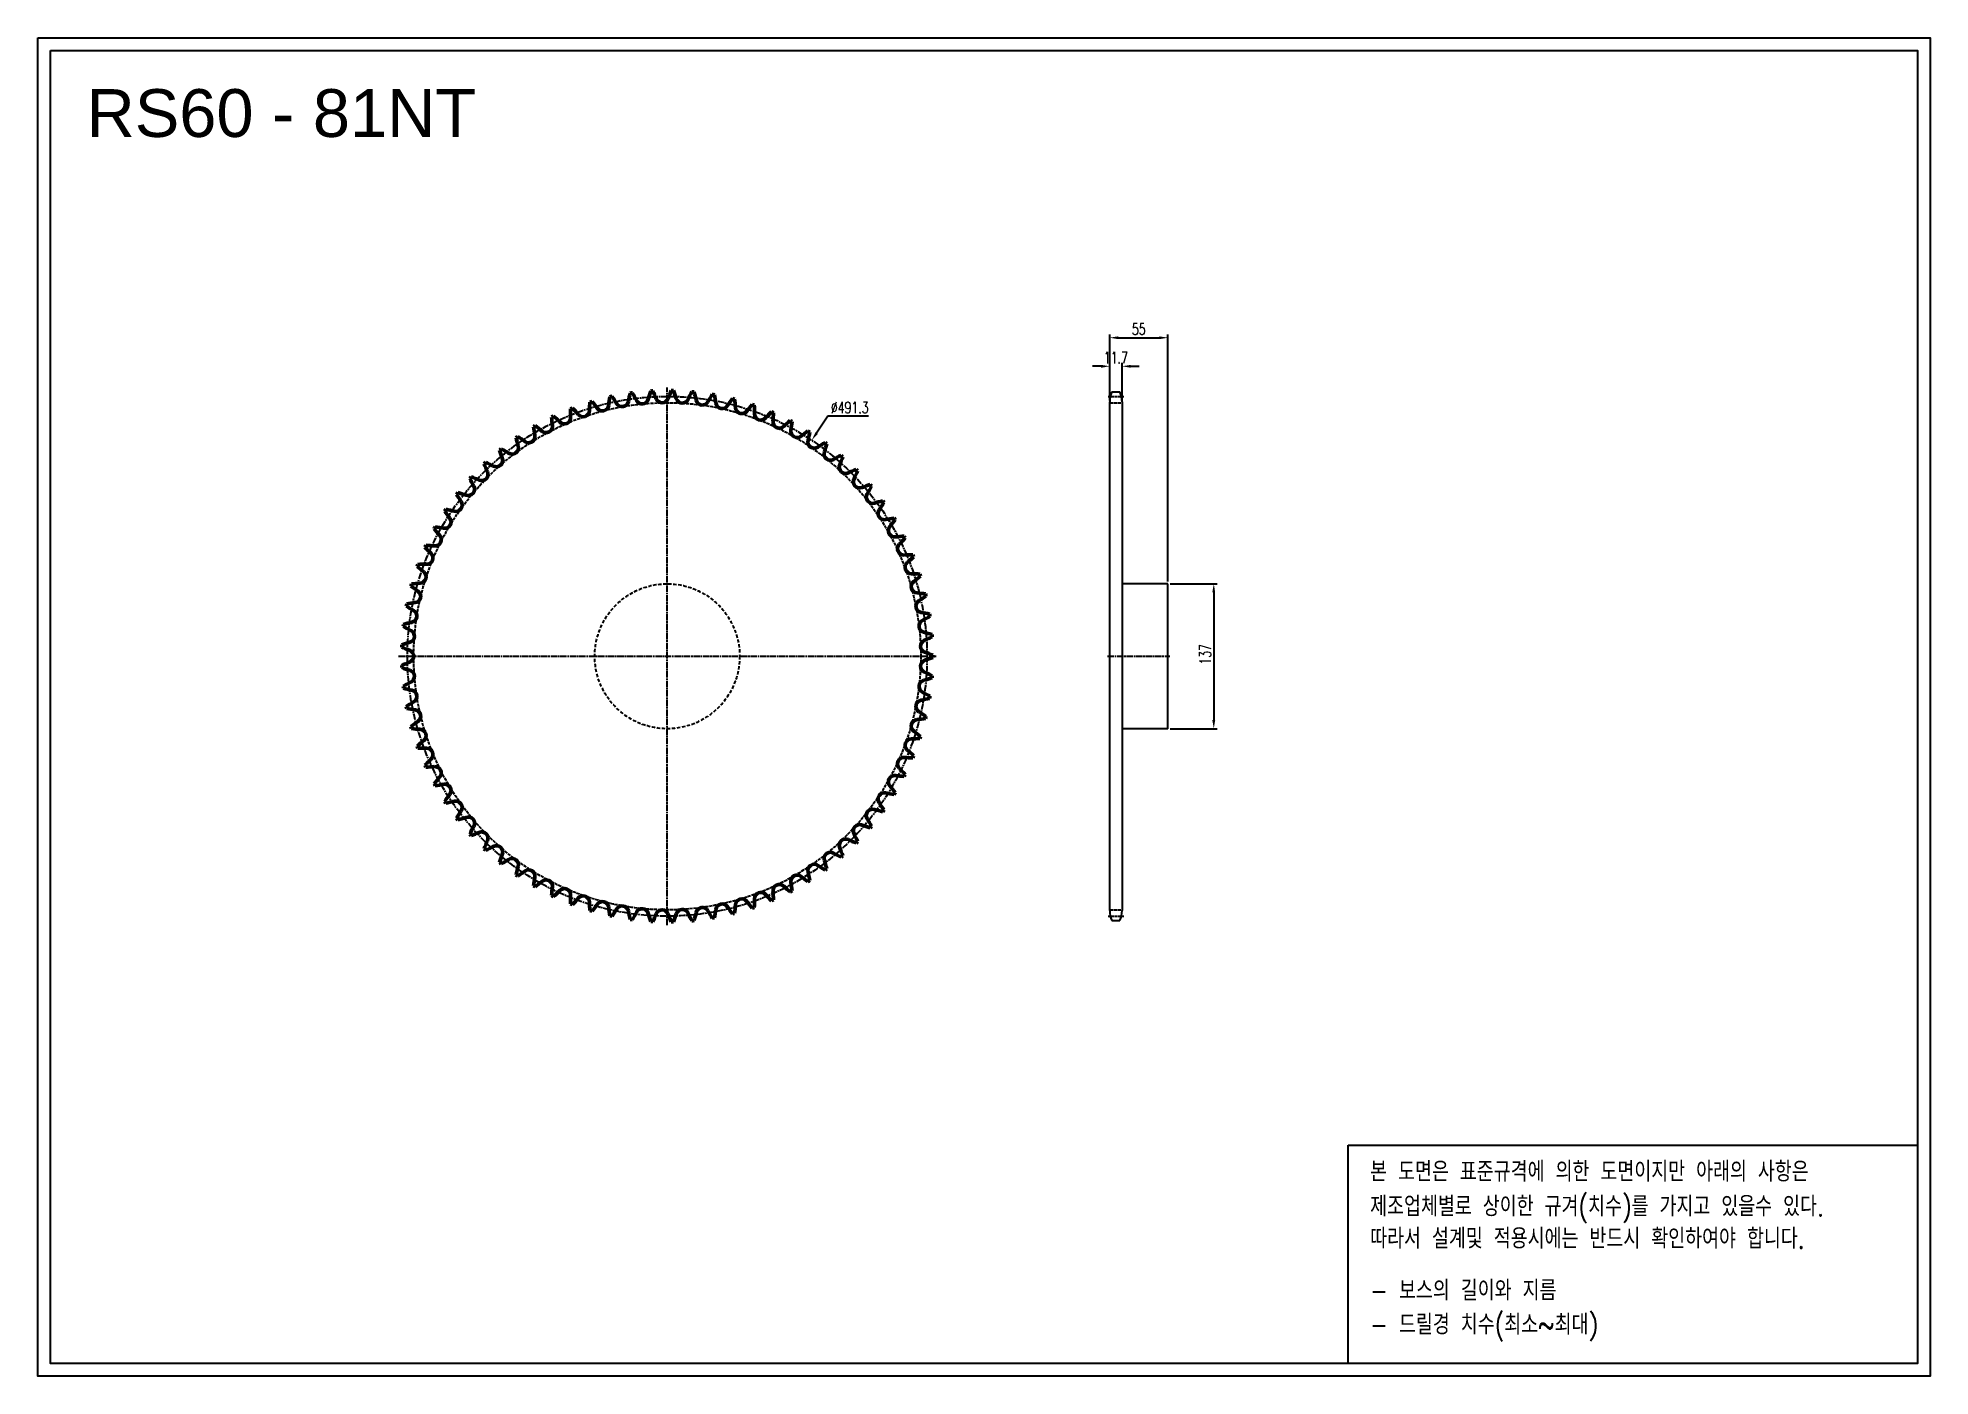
# Model space of a CAD drawing. Header units: millimetres. Extents: x 25748 to 27537, y 6760 to 8025.
import ezdxf

# ---------------------------------------------------------------- set-up
doc = ezdxf.new("R2010")
doc.units = ezdxf.units.MM
for name, pattern in [('AM_ISO02W050', [7.5, 6, -1.5]), ('AM_ISO02W050x2', [3.75, 3, -0.75]), ('AM_ISO08W050', [18, 12, -1.5, 3, -1.5]), ('AM_ISO08W050x2', [9, 6, -0.75, 1.5, -0.75]), ('HIDDEN', [9.525, 6.35, -3.175])]:
    doc.linetypes.add(name, pattern=pattern)
for name, color, linetype, lineweight in [('AM_0N', 7, 'Continuous', 50), ('AM_3N', 6, 'AM_ISO02W050', 25), ('AM_7', 4, 'AM_ISO08W050', 25), ('AM_7N', 4, 'AM_ISO08W050', 25)]:
    doc.layers.add(name, color=color, linetype=linetype, lineweight=lineweight)
doc.layers.add('HL', color=2, linetype='HIDDEN')
doc.layers.add('S-DIM', color=7, linetype='Continuous')
doc.styles.add('HAN', font='ROMANS.shx', dxfattribs={"width": 0.7, "bigfont": 'whgtxt.shx'})
doc.styles.add('HSG', font='SIMPLEX.shx', dxfattribs={"width": 0.7, "bigfont": 'HSG.shx'})
doc.styles.get("Standard").update_dxf_attribs({"font": 'arial.ttf'})
doc.dimstyles.new('APP23', dxfattribs={"dimscale": 4.5, "dimtxt": 2.4, "dimasz": 1.8, "dimexe": 0.7, "dimexo": 0.5, "dimgap": 0.6, "dimtad": 1, "dimtoh": 1, "dimdec": 1, "dimrnd": 0.01, "dimzin": 9, "dimdsep": 46, "dimtxsty": 'HSG', "dimcen": 0, "dimclrd": 1, "dimclre": 1, "dimclrt": 256, "dimazin": 2, "dimtp": 1, "dimtm": 1, "dimtfac": 0.5, "dimtdec": 1, "dimtix": 1, "dimtofl": 0, "dimtmove": 0, "dimatfit": 3, "dimfxl": 0, "dimtvp": 1, "dimtolj": 2, "dimlwd": -1, "dimlwe": -1, "dimarcsym": 0})

# ---------------------------------------------------------------- blocks, each defined once
blk = doc.blocks.new('*D1')
at = {"layer": 'Defpoints', "color": 0, "transparency": 16777216}
for p in [(26479.3, 7644.9), (26206, 7236.7)]:
    blk.add_point(p, dxfattribs=at)
at = {"layer": 'S-DIM', "color": 1, "transparency": 16777216}
for p, q in [((26494.6, 7667.8), (26483.8, 7651.6)), ((26533, 7667.8), (26494.6, 7667.8))]:
    blk.add_line(p, q, dxfattribs=at)
blk.add_solid([(26482.7, 7652.4), (26485, 7650.9), (26479.3, 7644.9)], dxfattribs=at)
at = {"layer": 'S-DIM', "transparency": 16777216, "insert": (26515.2, 7675.9), "char_height": 10.8, "attachment_point": 5, "style": 'HSG'}
blk.add_mtext('\\A2;∅491.3', dxfattribs=at)
blk = doc.blocks.new('*D2')
at = {"layer": 'Defpoints', "color": 0, "transparency": 16777216}
for p in [(26772.7, 7714.9), (26761, 7680.5), (26772.7, 7680.5)]:
    blk.add_point(p, dxfattribs=at)
at = {"layer": 'S-DIM', "color": 1, "transparency": 16777216}
for p, q in [((26752.9, 7714.9), (26744.8, 7714.9)), ((26761, 7682.7), (26761, 7718)), ((26772.7, 7682.7), (26772.7, 7718)), ((26780.8, 7714.9), (26788.9, 7714.9))]:
    blk.add_line(p, q, dxfattribs=at)
for points in [[(26752.9, 7716.2), (26752.9, 7713.5), (26761, 7714.9)], [(26780.8, 7716.2), (26780.8, 7713.5), (26772.7, 7714.9)]]:
    blk.add_solid(points, dxfattribs=at)
at = {"layer": 'S-DIM', "transparency": 16777216, "insert": (26766.8, 7723), "char_height": 10.8, "attachment_point": 5, "style": 'HSG'}
blk.add_mtext('\\A2;11.7', dxfattribs=at)
blk = doc.blocks.new('*D3')
at = {"layer": 'Defpoints', "color": 0, "transparency": 16777216}
for p in [(26816, 7741.9), (26761, 7680.5), (26816, 7509.3)]:
    blk.add_point(p, dxfattribs=at)
at = {"layer": 'S-DIM', "color": 1, "transparency": 16777216}
for p, q in [((26761, 7682.7), (26761, 7745)), ((26769.1, 7741.9), (26807.9, 7741.9)), ((26816, 7511.5), (26816, 7745))]:
    blk.add_line(p, q, dxfattribs=at)
for points in [[(26769.1, 7743.2), (26769.1, 7740.5), (26761, 7741.9)], [(26807.9, 7743.2), (26807.9, 7740.5), (26816, 7741.9)]]:
    blk.add_solid(points, dxfattribs=at)
at = {"layer": 'S-DIM', "transparency": 16777216, "insert": (26788.5, 7750), "char_height": 10.8, "attachment_point": 5, "style": 'HSG'}
blk.add_mtext('\\A2;55', dxfattribs=at)
blk = doc.blocks.new('*D4')
at = {"layer": 'Defpoints', "color": 0, "transparency": 16777216}
for p in [(26816, 7509.3), (26816, 7372.3), (26859.4, 7372.3)]:
    blk.add_point(p, dxfattribs=at)
at = {"layer": 'S-DIM', "color": 1, "transparency": 16777216}
for p, q in [((26818.2, 7509.3), (26862.5, 7509.3)), ((26859.4, 7501.2), (26859.4, 7380.4)), ((26818.2, 7372.3), (26862.5, 7372.3))]:
    blk.add_line(p, q, dxfattribs=at)
for points in [[(26858, 7501.2), (26860.7, 7501.2), (26859.4, 7509.3)], [(26858, 7380.4), (26860.7, 7380.4), (26859.4, 7372.3)]]:
    blk.add_solid(points, dxfattribs=at)
at = {"layer": 'S-DIM', "transparency": 16777216, "insert": (26851.3, 7442.6), "char_height": 10.8, "attachment_point": 5, "rotation": 90, "style": 'HSG'}
blk.add_mtext('\\A2;137', dxfattribs=at)

msp = doc.modelspace()

# ---------------------------------------------------------------- linework, layer by layer
for p, q in [((26760.98, 7200.44), (26760.98, 7681.14)), ((26763.06, 7690.64), (26770.6, 7690.64)), ((26772.68, 7681.14), (26772.68, 7200.44)), ((26815.98, 7509.29), (26772.68, 7509.29)), ((26815.98, 7372.29), (26815.98, 7509.29)), ((26815.98, 7372.29), (26772.68, 7372.29)), ((26763.06, 7190.94), (26770.6, 7190.94))]:
    msp.add_line(p, q)
for points in [[(25747.64, 8025.32), (27536.65, 8025.32), (27536.65, 6760.36), (25747.64, 6760.36)], [(25759.68, 8013.27), (27524.61, 8013.27), (27524.61, 6772.41), (25759.68, 6772.41)]]:
    msp.add_lwpolyline(points, close=True)
at = {"color": 6}
msp.add_lwpolyline([(26986.4, 6978.6), (27524.61, 6978.6), (27524.61, 6772.41), (26986.4, 6772.41)], close=True, dxfattribs=at)
for centre, start, end in [((26783.68, 7681.14), 155.25994, 180), ((26749.98, 7681.14), 0, 24.74006), ((26783.68, 7200.44), 180, 204.74006), ((26749.98, 7200.44), 335.25994, 0)]:
    msp.add_arc(centre, 22.7, start, end)
at = {"layer": 'AM_0N'}
for centre, radius, start, end in [((26342.66, 7440.79), 251.18, 110.87604, 111.34619), ((26166.87, 7594.08), 118.62, 39.44444, 43.33032), ((26387.71, 7669.64), 118.62, 174.44746, 178.33333), ((26342.66, 7440.79), 251.18, 106.43159, 106.90174), ((26179.28, 7607.24), 118.62, 35, 38.88588), ((26281.37, 7678.73), 6.01, 215, 353.88889), ((26405.3, 7665.46), 118.62, 170.00301, 173.88889), ((26342.66, 7440.79), 251.18, 101.98715, 102.4573), ((26192.67, 7619.4), 118.62, 30.55556, 34.44143), ((26300, 7682.76), 6.01, 210.55556, 349.44444), ((26422.53, 7659.93), 118.62, 165.55857, 169.44444), ((26342.66, 7440.79), 251.18, 97.5427, 98.01285), ((26206.96, 7630.49), 118.62, 26.11111, 29.99699), ((26318.88, 7685.34), 6.01, 206.11111, 345), ((26439.27, 7653.08), 118.62, 161.11412, 165), ((26342.66, 7440.79), 251.18, 93.09826, 93.56841), ((26222.07, 7640.43), 118.62, 21.66667, 25.55254), ((26337.9, 7686.45), 6.01, 201.66667, 340.55556), ((26455.43, 7644.96), 118.62, 156.66968, 160.55556), ((26342.66, 7440.79), 251.18, 88.65381, 89.12396), ((26237.9, 7649.18), 118.62, 17.22222, 21.1081), ((26356.95, 7686.08), 6.01, 197.22222, 336.11111), ((26470.91, 7635.61), 118.62, 152.22523, 156.11111), ((26342.66, 7440.79), 251.18, 84.20937, 84.67952), ((26254.36, 7656.67), 118.62, 12.77778, 16.66366), ((26375.91, 7684.24), 6.01, 192.77778, 331.66667), ((26485.62, 7625.08), 118.62, 147.78079, 151.66667), ((26342.66, 7440.79), 251.18, 79.76493, 80.23507), ((26271.36, 7662.86), 118.62, 8.33333, 12.21921), ((26394.68, 7680.93), 6.01, 188.33333, 327.22222), ((26499.47, 7613.45), 118.62, 143.33634, 147.22222), ((26342.66, 7440.79), 251.18, 75.32048, 75.79063), ((26288.78, 7667.72), 118.62, 3.88889, 7.77477), ((26413.13, 7676.17), 6.01, 183.88889, 322.77778), ((26512.38, 7600.78), 118.62, 138.8919, 142.77778), ((26342.66, 7440.79), 251.18, 70.87604, 71.34619), ((26306.53, 7671.21), 118.62, 359.44444, 3.33032), ((26342.66, 7440.79), 251.18, 119.76493, 120.23507), ((26333.72, 7673.86), 118.62, 187.78079, 191.66667), ((26145.29, 7565.07), 118.62, 48.33333, 52.21921), ((26228.15, 7658.18), 6.01, 228.33333, 7.22222), ((26342.66, 7440.79), 251.18, 115.32048, 115.79063), ((26351.8, 7673.85), 118.62, 183.33634, 187.22222), ((26155.52, 7579.99), 118.62, 43.88889, 47.77477), ((26245.34, 7666.4), 6.01, 223.88889, 2.77778), ((26369.84, 7672.44), 118.62, 178.8919, 182.77778), ((26263.12, 7673.26), 6.01, 219.44444, 358.33333), ((26431.16, 7670.01), 6.01, 179.44444, 318.33333), ((26524.27, 7587.15), 118.62, 134.44746, 138.33333), ((26342.66, 7440.79), 251.18, 66.43159, 66.90174), ((26448.66, 7662.46), 6.01, 175, 313.88889), ((26324.49, 7673.32), 118.62, 355, 358.88588), ((26535.06, 7572.63), 118.62, 130.00301, 133.88889), ((26342.66, 7440.79), 251.18, 61.98715, 62.4573), ((26342.57, 7674.03), 118.62, 350.55556, 354.44143), ((26195.94, 7637.88), 6.01, 237.22222, 16.11111), ((26342.66, 7440.79), 251.18, 124.20937, 124.67952), ((26315.68, 7672.46), 118.62, 192.22523, 196.11111), ((26136.26, 7549.41), 118.62, 52.77778, 56.66366), ((26211.65, 7648.65), 6.01, 232.77778, 11.66667), ((26465.52, 7653.58), 6.01, 170.55556, 309.44444), ((26544.7, 7557.33), 118.62, 125.55857, 129.44444), ((26481.64, 7643.42), 6.01, 166.11111, 305), ((26342.66, 7440.79), 251.18, 57.5427, 58.01285), ((26360.64, 7673.34), 118.62, 346.11111, 349.99699), ((26553.13, 7541.32), 118.62, 121.11412, 125), ((26378.61, 7671.24), 118.62, 341.66667, 345.55254), ((26342.66, 7440.79), 251.18, 53.09826, 53.56841), ((26342.66, 7440.79), 251.18, 133.09826, 133.56841), ((26280.21, 7665.51), 118.62, 201.11412, 205), ((26121.95, 7516.21), 118.62, 61.66667, 65.55254), ((26181.11, 7625.91), 6.01, 241.66667, 20.55556), ((26342.66, 7440.79), 251.18, 128.65381, 129.12396), ((26297.81, 7669.68), 118.62, 196.66968, 200.55556), ((26128.46, 7533.08), 118.62, 57.22222, 61.1081), ((26496.92, 7632.04), 6.01, 161.66667, 300.55556), ((26560.28, 7524.71), 118.62, 116.66968, 120.55556), ((26511.28, 7619.51), 6.01, 157.22222, 296.11111), ((26396.36, 7667.77), 118.62, 337.22222, 341.1081), ((26342.66, 7440.79), 251.18, 48.65381, 49.12396), ((26342.66, 7440.79), 251.18, 137.5427, 138.01285), ((26262.98, 7660), 118.62, 205.55857, 209.44444), ((26116.77, 7498.88), 118.62, 66.11111, 69.99699), ((26167.25, 7612.84), 6.01, 246.11111, 25), ((26566.13, 7507.59), 118.62, 112.22523, 116.11111), ((26524.62, 7605.91), 6.01, 152.77778, 291.66667), ((26413.79, 7662.92), 118.62, 332.77778, 336.66366), ((26342.66, 7440.79), 251.18, 44.20937, 44.67952), ((26142.77, 7583.67), 6.01, 255, 33.88889), ((26342.66, 7440.79), 251.18, 141.98715, 142.4573), ((26246.23, 7653.16), 118.62, 210.00301, 213.88889), ((26112.95, 7481.2), 118.62, 70.55556, 74.44143), ((26154.44, 7598.73), 6.01, 250.55556, 29.44444), ((26570.64, 7490.07), 118.62, 107.78079, 111.66667), ((26536.87, 7591.31), 6.01, 148.33333, 287.22222), ((26430.79, 7656.74), 118.62, 328.33333, 332.21921), ((26342.66, 7440.79), 251.18, 39.76493, 40.23507), ((26573.77, 7472.26), 118.62, 103.33634, 107.22222), ((26447.25, 7649.26), 118.62, 323.88889, 327.77477), ((26342.66, 7440.79), 251.18, 35.32048, 35.79063), ((26132.3, 7567.75), 6.01, 259.44444, 38.33333), ((26342.66, 7440.79), 251.18, 146.43159, 146.90174), ((26230.07, 7645.05), 118.62, 214.44746, 218.33333), ((26110.51, 7463.28), 118.62, 75, 78.88588), ((26547.95, 7575.81), 6.01, 143.88889, 282.77778), ((26575.51, 7454.26), 118.62, 98.8919, 102.77778), ((26463.1, 7640.53), 118.62, 319.44444, 323.33032), ((26342.66, 7440.79), 251.18, 30.87604, 31.34619), ((26342.66, 7440.79), 251.18, 150.87604, 151.34619), ((26214.58, 7635.71), 118.62, 218.8919, 222.77778), ((26123.09, 7551.06), 6.01, 263.88889, 42.77778), ((26109.47, 7445.22), 118.62, 79.44444, 83.33032), ((26557.79, 7559.49), 6.01, 139.44444, 278.33333), ((26575.86, 7436.17), 118.62, 94.44746, 98.33333), ((26478.21, 7630.6), 118.62, 315, 318.88588), ((26342.66, 7440.79), 251.18, 26.43159, 26.90174), ((26342.66, 7440.79), 251.18, 155.32048, 155.79063), ((26199.86, 7625.2), 118.62, 223.33634, 227.22222), ((26109.82, 7427.13), 118.62, 83.88889, 87.77477), ((26115.21, 7533.72), 6.01, 268.33333, 47.22222), ((26566.34, 7542.47), 6.01, 135, 273.88889), ((26574.8, 7418.12), 118.62, 90.00301, 93.88889), ((26492.51, 7619.52), 118.62, 310.55556, 314.44143), ((26342.66, 7440.79), 251.18, 21.98715, 22.4573), ((26342.66, 7440.79), 251.18, 159.76493, 160.23507), ((26186, 7613.58), 118.62, 227.78079, 231.66667), ((26111.58, 7409.13), 118.62, 88.33333, 92.21921), ((26108.69, 7515.81), 6.01, 272.77778, 51.66667), ((26573.55, 7524.83), 6.01, 130.55556, 269.44444), ((26572.34, 7400.19), 118.62, 85.55857, 89.44444), ((26505.91, 7607.37), 118.62, 306.11111, 309.99699), ((26342.66, 7440.79), 251.18, 17.5427, 18.01285), ((26342.66, 7440.79), 251.18, 164.20937, 164.67952), ((26173.08, 7600.92), 118.62, 232.22523, 236.11111), ((26114.73, 7391.32), 118.62, 92.77778, 96.66366), ((26103.58, 7497.45), 6.01, 277.22222, 56.11111), ((26579.37, 7506.68), 6.01, 126.11111, 265), ((26568.51, 7382.52), 118.62, 81.11412, 85), ((26518.33, 7594.22), 118.62, 301.66667, 305.55254), ((26342.66, 7440.79), 251.18, 13.09826, 13.56841), ((26342.66, 7440.79), 251.18, 168.65381, 169.12396), ((26161.18, 7587.3), 118.62, 236.66968, 240.55556), ((26119.25, 7373.81), 118.62, 97.22222, 101.1081), ((26099.91, 7478.76), 6.01, 281.66667, 60.55556), ((26583.76, 7488.14), 6.01, 121.66667, 260.55556), ((26563.31, 7365.19), 118.62, 76.66968, 80.55556), ((26529.69, 7580.15), 118.62, 297.22222, 301.1081), ((26342.66, 7440.79), 251.18, 8.65381, 9.12396), ((26342.66, 7440.79), 251.18, 173.09826, 173.56841), ((26150.37, 7572.79), 118.62, 241.11412, 245), ((26125.11, 7356.69), 118.62, 101.66667, 105.55254), ((26097.7, 7459.83), 6.01, 286.11111, 65), ((26586.71, 7469.32), 6.01, 117.22222, 256.11111), ((26556.79, 7348.32), 118.62, 72.22523, 76.11111), ((26342.66, 7440.79), 251.18, 4.20937, 4.67952), ((26342.66, 7440.79), 251.18, 177.5427, 178.01285), ((26140.72, 7557.49), 118.62, 245.55857, 249.44444), ((26132.28, 7340.09), 118.62, 106.11111, 109.99699), ((26096.96, 7440.79), 6.01, 290.55556, 69.44444), ((26588.18, 7450.32), 6.01, 112.77778, 251.66667), ((26539.93, 7565.24), 118.62, 292.77778, 296.66366), ((26548.98, 7332.01), 118.62, 67.78079, 71.66667), ((26140.72, 7324.09), 118.62, 110.55556, 114.44143), ((26342.66, 7440.79), 251.18, 181.98715, 182.4573), ((26132.28, 7541.49), 118.62, 250.00301, 253.88889), ((26097.7, 7421.75), 6.01, 295, 73.88889), ((26588.18, 7431.26), 6.01, 108.33333, 247.22222), ((26539.93, 7316.35), 118.62, 63.33634, 67.22222), ((26548.98, 7549.58), 118.62, 288.33333, 292.21921), ((26342.66, 7440.79), 251.18, 359.76493, 0.23507), ((26150.37, 7308.79), 118.62, 115, 118.88588), ((26342.66, 7440.79), 251.18, 186.43159, 186.90174), ((26125.11, 7524.89), 118.62, 254.44746, 258.33333), ((26099.91, 7402.82), 6.01, 299.44444, 78.33333), ((26586.71, 7412.27), 6.01, 103.88889, 242.77778), ((26529.69, 7301.43), 118.62, 58.8919, 62.77778), ((26556.79, 7533.26), 118.62, 283.88889, 287.77477), ((26342.66, 7440.79), 251.18, 355.32048, 355.79063), ((26161.18, 7294.29), 118.62, 119.44444, 123.33032), ((26342.66, 7440.79), 251.18, 190.87604, 191.34619), ((26119.25, 7507.78), 118.62, 258.8919, 262.77778), ((26103.58, 7384.13), 6.01, 303.88889, 82.77778), ((26583.76, 7393.44), 6.01, 99.44444, 238.33333), ((26563.31, 7516.39), 118.62, 279.44444, 283.33032), ((26342.66, 7440.79), 251.18, 350.87604, 351.34619), ((26173.08, 7280.66), 118.62, 123.88889, 127.77477), ((26342.66, 7440.79), 251.18, 195.32048, 195.79063), ((26114.73, 7490.26), 118.62, 263.33634, 267.22222), ((26108.69, 7365.77), 6.01, 308.33333, 87.22222), ((26579.37, 7374.9), 6.01, 95, 233.88889), ((26568.51, 7499.06), 118.62, 275, 278.88588), ((26518.33, 7287.36), 118.62, 54.44746, 58.33333), ((26342.66, 7440.79), 251.18, 346.43159, 346.90174), ((26186, 7268), 118.62, 128.33333, 132.21921), ((26342.66, 7440.79), 251.18, 199.76493, 200.23507), ((26111.58, 7472.45), 118.62, 267.78079, 271.66667), ((26115.21, 7347.87), 6.01, 312.77778, 91.66667), ((26573.55, 7356.75), 6.01, 90.55556, 229.44444), ((26572.34, 7481.39), 118.62, 270.55556, 274.44143), ((26505.91, 7274.21), 118.62, 50.00301, 53.88889), ((26342.66, 7440.79), 251.18, 341.98715, 342.4573), ((26199.86, 7256.38), 118.62, 132.77778, 136.66366), ((26342.66, 7440.79), 251.18, 204.20937, 204.67952), ((26109.82, 7454.45), 118.62, 272.22523, 276.11111), ((26123.09, 7330.52), 6.01, 317.22222, 96.11111), ((26566.34, 7339.12), 6.01, 86.11111, 225), ((26574.8, 7463.47), 118.62, 266.11111, 269.99699), ((26492.51, 7262.06), 118.62, 45.55857, 49.44444), ((26342.66, 7440.79), 251.18, 337.5427, 338.01285), ((26214.58, 7245.87), 118.62, 137.22222, 141.1081), ((26342.66, 7440.79), 251.18, 208.65381, 209.12396), ((26109.47, 7436.36), 118.62, 276.66968, 280.55556), ((26132.3, 7313.84), 6.01, 321.66667, 100.55556), ((26557.79, 7322.09), 6.01, 81.66667, 220.55556), ((26463.1, 7241.05), 118.62, 36.66968, 40.55556), ((26575.86, 7445.41), 118.62, 261.66667, 265.55254), ((26478.21, 7250.98), 118.62, 41.11412, 45), ((26342.66, 7440.79), 251.18, 333.09826, 333.56841), ((26230.07, 7236.53), 118.62, 141.66667, 145.55254), ((26342.66, 7440.79), 251.18, 213.09826, 213.56841), ((26110.51, 7418.31), 118.62, 281.11412, 285), ((26142.77, 7297.92), 6.01, 326.11111, 105), ((26547.95, 7305.77), 6.01, 77.22222, 216.11111), ((26447.25, 7232.32), 118.62, 32.22523, 36.11111), ((26575.51, 7427.33), 118.62, 257.22222, 261.1081), ((26342.66, 7440.79), 251.18, 328.65381, 329.12396), ((26246.23, 7228.42), 118.62, 146.11111, 149.99699), ((26342.66, 7440.79), 251.18, 217.5427, 218.01285), ((26112.95, 7400.38), 118.62, 285.55857, 289.44444), ((26154.44, 7282.85), 6.01, 330.55556, 109.44444), ((26524.62, 7275.68), 6.01, 68.33333, 207.22222), ((26536.87, 7290.27), 6.01, 72.77778, 211.66667), ((26430.79, 7224.84), 118.62, 27.78079, 31.66667), ((26573.77, 7409.32), 118.62, 252.77778, 256.66366), ((26342.66, 7440.79), 251.18, 324.20937, 324.67952), ((26262.98, 7221.59), 118.62, 150.55556, 154.44143), ((26342.66, 7440.79), 251.18, 221.98715, 222.4573), ((26116.77, 7382.7), 118.62, 290.00301, 293.88889), ((26167.25, 7268.74), 6.01, 335, 113.88889), ((26280.21, 7216.07), 118.62, 155, 158.88588), ((26511.28, 7262.07), 6.01, 63.88889, 202.77778), ((26566.13, 7373.99), 118.62, 243.88889, 247.77477), ((26413.79, 7218.66), 118.62, 23.33634, 27.22222), ((26342.66, 7440.79), 251.18, 315.32048, 315.79063), ((26570.64, 7391.51), 118.62, 248.33333, 252.21921), ((26342.66, 7440.79), 251.18, 319.76493, 320.23507), ((26342.66, 7440.79), 251.18, 226.43159, 226.90174), ((26121.95, 7365.37), 118.62, 294.44746, 298.33333), ((26181.11, 7255.67), 6.01, 339.44444, 118.33333), ((26297.81, 7211.91), 118.62, 159.44444, 163.33032), ((26342.66, 7440.79), 251.18, 230.87604, 231.34619), ((26128.46, 7348.5), 118.62, 298.8919, 302.77778), ((26195.94, 7243.71), 6.01, 343.88889, 122.77778), ((26496.92, 7249.54), 6.01, 59.44444, 198.33333), ((26378.61, 7210.34), 118.62, 14.44746, 18.33333), ((26560.28, 7356.87), 118.62, 239.44444, 243.33032), ((26396.36, 7213.82), 118.62, 18.8919, 22.77778), ((26342.66, 7440.79), 251.18, 310.87604, 311.34619), ((26315.68, 7209.12), 118.62, 163.88889, 167.77477), ((26342.66, 7440.79), 251.18, 235.32048, 235.79063), ((26136.26, 7332.18), 118.62, 303.33634, 307.22222), ((26211.65, 7232.93), 6.01, 348.33333, 127.22222), ((26333.72, 7207.72), 118.62, 168.33333, 172.21921), ((26145.29, 7316.51), 118.62, 307.78079, 311.66667), ((26228.15, 7223.4), 6.01, 352.77778, 131.66667), ((26465.52, 7228), 6.01, 50.55556, 189.44444), ((26544.7, 7324.25), 118.62, 230.55556, 234.44143), ((26481.64, 7238.16), 6.01, 55, 193.88889), ((26342.66, 7440.79), 251.18, 301.98715, 302.4573), ((26360.64, 7208.25), 118.62, 10.00301, 13.88889), ((26553.13, 7340.26), 118.62, 235, 238.88588), ((26342.66, 7440.79), 251.18, 306.43159, 306.90174), ((26342.66, 7440.79), 251.18, 239.76493, 240.23507), ((26351.8, 7207.73), 118.62, 172.77778, 176.66366), ((26342.66, 7440.79), 251.18, 244.20937, 244.67952), ((26155.52, 7301.59), 118.62, 312.22523, 316.11111), ((26245.34, 7215.18), 6.01, 357.22222, 136.11111), ((26369.84, 7209.14), 118.62, 177.22222, 181.1081), ((26166.87, 7287.5), 118.62, 316.66968, 320.55556), ((26263.12, 7208.32), 6.01, 1.66667, 140.55556), ((26413.13, 7205.41), 6.01, 37.22222, 176.11111), ((26306.53, 7210.37), 118.62, 356.66968, 0.55556), ((26431.16, 7211.58), 6.01, 41.66667, 180.55556), ((26524.27, 7294.44), 118.62, 221.66667, 225.55254), ((26342.66, 7440.79), 251.18, 293.09826, 293.56841), ((26448.66, 7219.12), 6.01, 46.11111, 185), ((26324.49, 7208.26), 118.62, 1.11412, 5), ((26535.06, 7308.95), 118.62, 226.11111, 229.99699), ((26342.66, 7440.79), 251.18, 297.5427, 298.01285), ((26342.57, 7207.55), 118.62, 5.55857, 9.44444), ((26342.66, 7440.79), 251.18, 248.65381, 249.12396), ((26387.71, 7211.94), 118.62, 181.66667, 185.55254), ((26342.66, 7440.79), 251.18, 253.09826, 253.56841), ((26179.28, 7274.34), 118.62, 321.11412, 325), ((26281.37, 7202.85), 6.01, 6.11111, 145), ((26405.3, 7216.12), 118.62, 186.11111, 189.99699), ((26342.66, 7440.79), 251.18, 257.5427, 258.01285), ((26192.67, 7262.18), 118.62, 325.55857, 329.44444), ((26300, 7198.82), 6.01, 10.55556, 149.44444), ((26422.53, 7221.65), 118.62, 190.55556, 194.44143), ((26342.66, 7440.79), 251.18, 261.98715, 262.4573), ((26206.96, 7251.09), 118.62, 330.00301, 333.88889), ((26318.88, 7196.24), 6.01, 15, 153.88889), ((26439.27, 7228.5), 118.62, 195, 198.88588), ((26222.07, 7241.15), 118.62, 334.44746, 338.33333), ((26337.9, 7195.13), 6.01, 19.44444, 158.33333), ((26455.43, 7236.62), 118.62, 199.44444, 203.33032), ((26237.9, 7232.4), 118.62, 338.8919, 342.77778), ((26356.95, 7195.5), 6.01, 23.88889, 162.77778), ((26470.91, 7245.98), 118.62, 203.88889, 207.77477), ((26254.36, 7224.91), 118.62, 343.33634, 347.22222), ((26375.91, 7197.35), 6.01, 28.33333, 167.22222), ((26485.62, 7256.5), 118.62, 208.33333, 212.21921), ((26342.66, 7440.79), 251.18, 279.76493, 280.23507), ((26271.36, 7218.72), 118.62, 347.78079, 351.66667), ((26394.68, 7200.65), 6.01, 32.77778, 171.66667), ((26499.47, 7268.13), 118.62, 212.77778, 216.66366), ((26342.66, 7440.79), 251.18, 284.20937, 284.67952), ((26288.78, 7213.86), 118.62, 352.22523, 356.11111), ((26512.38, 7280.8), 118.62, 217.22222, 221.1081), ((26342.66, 7440.79), 251.18, 288.65381, 289.12396), ((26342.66, 7440.79), 251.18, 266.43159, 266.90174), ((26342.66, 7440.79), 251.18, 270.87604, 271.34619), ((26342.66, 7440.79), 251.18, 275.32048, 275.79063)]:
    msp.add_arc(centre, radius, start, end, dxfattribs=at)
at = {"layer": 'AM_3N', "linetype": 'AM_ISO02W050x2'}
for p, q in [((26760.98, 7680.48), (26772.68, 7680.48)), ((26760.98, 7201.1), (26772.68, 7201.1))]:
    msp.add_line(p, q, dxfattribs=at)
msp.add_circle((26342.66, 7440.79), 239.69, dxfattribs=at)
at = {"layer": 'AM_7', "linetype": 'AM_ISO08W050x2'}
msp.add_circle((26342.66, 7440.79), 245.65, dxfattribs=at)
at = {"layer": 'AM_7N', "linetype": 'AM_ISO08W050x2'}
for p, q in [((26342.66, 7186.62), (26342.66, 7694.97)), ((26759.42, 7686.44), (26774.24, 7686.44)), ((26088.49, 7440.79), (26596.84, 7440.79)), ((26758.98, 7440.79), (26817.98, 7440.79)), ((26759.42, 7195.15), (26774.24, 7195.15))]:
    msp.add_line(p, q, dxfattribs=at)
at = {"layer": 'HL', "ltscale": 0.5}
msp.add_circle((26342.66, 7440.79), 68.5, dxfattribs=at)

# ---------------------------------------------------------------- texts
msp.add_text('RS60 - 81NT', height=45.1772).set_placement((25793.71, 7931.65))
at = {"color": 6, "style": 'HAN', "width": 0.8}
for s, p in [('본 도면은 표준규격에 의한 도면이지만 아래의 사항은', (27007.21, 6944.23)), ('제조업체별로 상이한 규겨(치수)를 가지고 있을수 있다.', (27007.21, 6911.43)), ('따라서 설계및 적용시에는 반드시 확인하여야 합니다.', (27007.21, 6880.98)), ('- 보스의 길이와 지름', (27007.21, 6831.9)), ('- 드릴경 치수(최소~최대)', (27007.21, 6799.68))]:
    msp.add_text(s, height=18.9237, dxfattribs=at).set_placement(p)

# ---------------------------------------------------------------- dimensions: what is measured, and where the dimension line sits
at = {"layer": 'S-DIM'}
dim = msp.add_linear_dim(base=(26815.98, 7741.85), p1=(26760.98, 7680.48), p2=(26815.98, 7509.29), dimstyle='APP23', dxfattribs=at)
dim.commit()
dim.dimension.update_dxf_attribs({"geometry": '*D3', "text_midpoint": (26788.48, 7749.95)})
dim = msp.add_linear_dim(base=(26772.68, 7714.85), p1=(26760.98, 7680.48), p2=(26772.68, 7680.48), dimstyle='APP23', dxfattribs=at)
dim.commit()
dim.dimension.update_dxf_attribs({"geometry": '*D2', "text_midpoint": (26766.83, 7714.85), "dimtype": 128})
at = {"layer": 'S-DIM', "color": 1}
dim = msp.add_diameter_dim_2p(p1=(26206, 7236.67), p2=(26479.32, 7644.91), dimstyle='APP23', dxfattribs=at)
dim.commit()
dim.dimension.update_dxf_attribs({"geometry": '*D1', "text_midpoint": (26515.16, 7667.79), "dimtype": 131})
at = {"layer": 'S-DIM'}
dim = msp.add_linear_dim(base=(26859.39, 7372.29), p1=(26815.98, 7509.29), p2=(26815.98, 7372.29), angle=90, dimstyle='APP23', dxfattribs=at)
dim.commit()
dim.dimension.update_dxf_attribs({"geometry": '*D4', "text_midpoint": (26859.39, 7442.61), "dimtype": 128})

doc.saveas('drawing.dxf')
